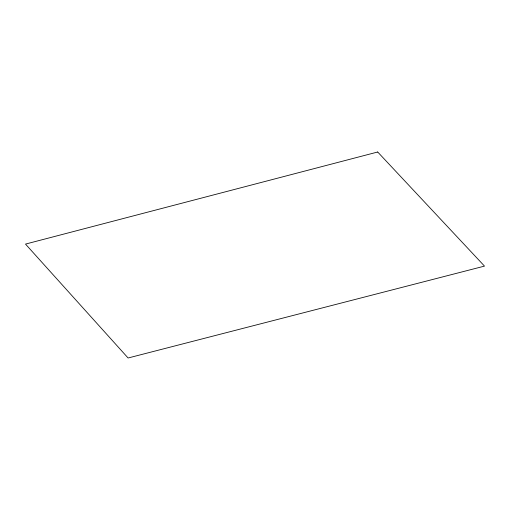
<?xml version="1.0" encoding="UTF-8"?>
<svg xmlns="http://www.w3.org/2000/svg" width="510" height="510" viewBox="0 0 510 510"><rect width="100%" height="100%" fill="white"/><g stroke="black" fill="none" stroke-linecap="round" stroke-linejoin="round"><path stroke-width="0.76" d="M377.7 152.005L25.5 244.092L128.099 357.994L484.5 266.112L377.7 152.005"/></g></svg>
